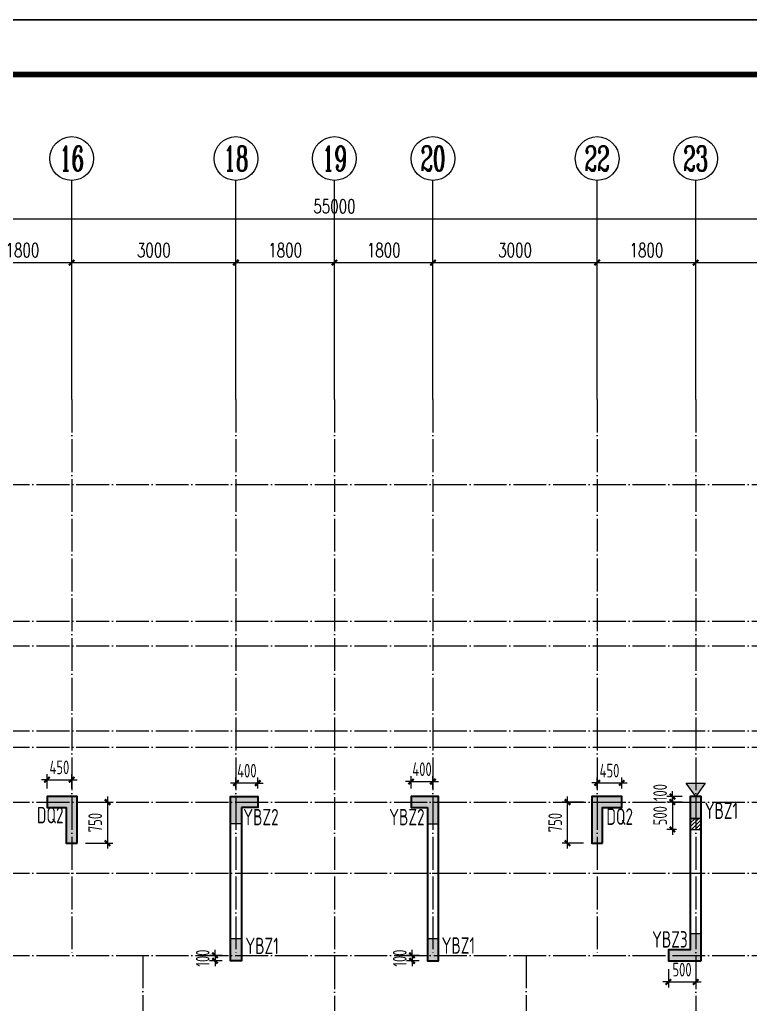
# Model space of a CAD drawing. Extents: x 393367 to 3005760, y 4998 to 826018.
# Drawn here: x 2373485 to 2386833, y 499984 to 517962 of the extents above; entities that cross this region are included whole.
import ezdxf
from ezdxf.enums import TextEntityAlignment as Align

# ---------------------------------------------------------------- set-up
doc = ezdxf.new("R2010")
doc.units = 0
doc.header["$LTSCALE"] = 1000
doc.linetypes.add('DOTE', pattern=[2.42, 2, -0.2, 0.02, -0.2])
doc.linetypes.add('H1墙柱虚线', pattern=[2.8, 2, -0.8])
doc.layers.get('0').update_dxf_attribs({"linetype": 'CONTINUOUS'})
doc.layers.get('Defpoints').update_dxf_attribs({"linetype": 'CONTINUOUS'})
for name, color, linetype in [('-TK', 7, 'CONTINUOUS'), ('AXIS', 3, 'CONTINUOUS'), ('AXIS_TEXT', 7, 'CONTINUOUS'), ('COLU_HATCH', 251, 'CONTINUOUS'), ('COLU_TH', 5, 'CONTINUOUS'), ('DIM', 3, 'CONTINUOUS'), ('DOTE', 8, 'DOTE'), ('S-WALL-WLINE2', 191, 'H1墙柱虚线'), ('S-砼墙', 150, 'CONTINUOUS'), ('TEXT', 7, 'CONTINUOUS'), ('WALL', 130, 'CONTINUOUS')]:
    doc.layers.add(name, color=color, linetype=linetype)
doc.layers.add('yichutu', color=7, linetype='CONTINUOUS', true_color=0xffffff, plot=False)
doc.styles.add('_TCH_AXIS', font='COMPLEX', dxfattribs={"bigfont": 'GBCBIG'})
doc.styles.add('_TCH_DIM_T3', font='SIMPLEX', dxfattribs={"width": 0.705882, "bigfont": 'GBCBIG'})
doc.styles.add('COMPLEX', font='COMPLEX')
doc.styles.add('TSSD_Rein', font='Tssdeng.shx', dxfattribs={"width": 0.7, "bigfont": 'hztxt.shx'})
doc.dimstyles.new('_TCH_ARCH&&100', dxfattribs={"dimtxt": 255, "dimasz": 100, "dimexe": 250, "dimexo": 300, "dimgap": 100, "dimtad": 1, "dimdec": 0, "dimzin": 0, "dimdsep": 46, "dimtxsty": '_TCH_DIM_T3', "dimblk": 'ARCHTICK', "dimcen": 0.09, "dimclrt": 7, "dimazin": 2, "dimtfac": 1, "dimtdec": 0, "dimtix": 1, "dimtmove": 2, "dimatfit": 3, "dimldrblk": 'ARCHTICK', "dimfxl": 1, "dimtolj": 1, "dimtzin": 0, "dimarcsym": 0})
doc.dimstyles.new('TSSD_100_100$0', dxfattribs={"dimtxt": 250, "dimasz": 100, "dimexe": 100, "dimexo": 250, "dimgap": 100, "dimtad": 1, "dimdec": 0, "dimzin": 0, "dimdsep": 46, "dimtxsty": 'TSSD_Rein', "dimblk": 'ARCHTICK', "dimcen": 0, "dimdle": 100, "dimclrt": 7, "dimadec": 0, "dimazin": 0, "dimtfac": 1, "dimtdec": 0, "dimtix": 1, "dimtmove": 2, "dimatfit": 3, "dimldrblk": '_tsdbk', "dimfxl": 1, "dimtolj": 1, "dimtzin": 0, "dimarcsym": 0})

# ---------------------------------------------------------------- blocks, each defined once
blk = doc.blocks.new('_ArchTick')
at = {"color": 0, "linetype": 'ByBlock', "const_width": 0.4}
blk.add_lwpolyline([(-0.5, -0.5), (0.5, 0.5)], dxfattribs=at)
blk = doc.blocks.new('*D71')
at = {"layer": 'AXIS', "color": 0, "lineweight": -2, "transparency": 16777216}
for p, q in [((2385835, 511327), (2385835, 513777)), ((2389035, 511327), (2389035, 513777)), ((2385835, 513527), (2389035, 513527))]:
    blk.add_line(p, q, dxfattribs=at)
at = {"layer": 'Defpoints', "color": 0, "transparency": 16777216}
for p in [(2389035, 513527), (2385835, 511027), (2389035, 511027)]:
    blk.add_point(p, dxfattribs=at)
at = {"layer": 'AXIS', "color": 0, "lineweight": -2, "transparency": 16777216, "xscale": 100, "yscale": 100, "zscale": 100, "rotation": 180}
blk.add_blockref('_ArchTick', (2385835, 513527), dxfattribs=at)
at = {"layer": 'AXIS', "color": 0, "lineweight": -2, "transparency": 16777216, "xscale": 100, "yscale": 100, "zscale": 100}
blk.add_blockref('_ArchTick', (2389035, 513527), dxfattribs=at)
at = {"layer": 'AXIS', "color": 7, "transparency": 16777216, "insert": (2387435, 513754), "char_height": 255, "attachment_point": 5, "style": '_TCH_DIM_T3'}
blk.add_mtext('\\A1;3200', dxfattribs=at)
blk = doc.blocks.new('*D72')
at = {"layer": 'AXIS', "color": 0, "lineweight": -2, "transparency": 16777216}
for p, q in [((2384035, 511327), (2384035, 513777)), ((2385835, 511327), (2385835, 513777)), ((2384035, 513527), (2385835, 513527))]:
    blk.add_line(p, q, dxfattribs=at)
at = {"layer": 'Defpoints', "color": 0, "transparency": 16777216}
for p in [(2385835, 513527), (2384035, 511027), (2385835, 511027)]:
    blk.add_point(p, dxfattribs=at)
at = {"layer": 'AXIS', "color": 0, "lineweight": -2, "transparency": 16777216, "xscale": 100, "yscale": 100, "zscale": 100, "rotation": 180}
blk.add_blockref('_ArchTick', (2384035, 513527), dxfattribs=at)
at = {"layer": 'AXIS', "color": 0, "lineweight": -2, "transparency": 16777216, "xscale": 100, "yscale": 100, "zscale": 100}
blk.add_blockref('_ArchTick', (2385835, 513527), dxfattribs=at)
at = {"layer": 'AXIS', "color": 7, "transparency": 16777216, "insert": (2384935, 513754), "char_height": 255, "attachment_point": 5, "style": '_TCH_DIM_T3'}
blk.add_mtext('\\A1;1800', dxfattribs=at)
blk = doc.blocks.new('*D73')
at = {"layer": 'AXIS', "color": 0, "lineweight": -2, "transparency": 16777216}
for p, q in [((2381035, 511327), (2381035, 513777)), ((2384035, 511327), (2384035, 513777)), ((2381035, 513527), (2384035, 513527))]:
    blk.add_line(p, q, dxfattribs=at)
at = {"layer": 'Defpoints', "color": 0, "transparency": 16777216}
for p in [(2384035, 513527), (2381035, 511027), (2384035, 511027)]:
    blk.add_point(p, dxfattribs=at)
at = {"layer": 'AXIS', "color": 0, "lineweight": -2, "transparency": 16777216, "xscale": 100, "yscale": 100, "zscale": 100, "rotation": 180}
blk.add_blockref('_ArchTick', (2381035, 513527), dxfattribs=at)
at = {"layer": 'AXIS', "color": 0, "lineweight": -2, "transparency": 16777216, "xscale": 100, "yscale": 100, "zscale": 100}
blk.add_blockref('_ArchTick', (2384035, 513527), dxfattribs=at)
at = {"layer": 'AXIS', "color": 7, "transparency": 16777216, "insert": (2382535, 513754), "char_height": 255, "attachment_point": 5, "style": '_TCH_DIM_T3'}
blk.add_mtext('\\A1;3000', dxfattribs=at)
blk = doc.blocks.new('*D74')
at = {"layer": 'AXIS', "color": 0, "lineweight": -2, "transparency": 16777216}
for p, q in [((2379235, 511327), (2379235, 513777)), ((2381035, 511327), (2381035, 513777)), ((2379235, 513527), (2381035, 513527))]:
    blk.add_line(p, q, dxfattribs=at)
at = {"layer": 'Defpoints', "color": 0, "transparency": 16777216}
for p in [(2381035, 513527), (2379235, 511027), (2381035, 511027)]:
    blk.add_point(p, dxfattribs=at)
at = {"layer": 'AXIS', "color": 0, "lineweight": -2, "transparency": 16777216, "xscale": 100, "yscale": 100, "zscale": 100, "rotation": 180}
blk.add_blockref('_ArchTick', (2379235, 513527), dxfattribs=at)
at = {"layer": 'AXIS', "color": 0, "lineweight": -2, "transparency": 16777216, "xscale": 100, "yscale": 100, "zscale": 100}
blk.add_blockref('_ArchTick', (2381035, 513527), dxfattribs=at)
at = {"layer": 'AXIS', "color": 7, "transparency": 16777216, "insert": (2380135, 513754), "char_height": 255, "attachment_point": 5, "style": '_TCH_DIM_T3'}
blk.add_mtext('\\A1;1800', dxfattribs=at)
blk = doc.blocks.new('*D118')
at = {"layer": 'AXIS', "color": 0, "lineweight": -2, "transparency": 16777216}
for p, q in [((2372635, 511327), (2372635, 513777)), ((2374435, 511327), (2374435, 513777)), ((2372635, 513527), (2374435, 513527))]:
    blk.add_line(p, q, dxfattribs=at)
at = {"layer": 'Defpoints', "color": 0, "transparency": 16777216}
for p in [(2374435, 513527), (2372635, 511027), (2374435, 511027)]:
    blk.add_point(p, dxfattribs=at)
at = {"layer": 'AXIS', "color": 0, "lineweight": -2, "transparency": 16777216, "xscale": 100, "yscale": 100, "zscale": 100, "rotation": 180}
blk.add_blockref('_ArchTick', (2372635, 513527), dxfattribs=at)
at = {"layer": 'AXIS', "color": 0, "lineweight": -2, "transparency": 16777216, "xscale": 100, "yscale": 100, "zscale": 100}
blk.add_blockref('_ArchTick', (2374435, 513527), dxfattribs=at)
at = {"layer": 'AXIS', "color": 7, "transparency": 16777216, "insert": (2373535, 513754), "char_height": 255, "attachment_point": 5, "style": '_TCH_DIM_T3'}
blk.add_mtext('\\A1;1800', dxfattribs=at)
blk = doc.blocks.new('*D119')
at = {"layer": 'AXIS', "color": 0, "lineweight": -2, "transparency": 16777216}
for p, q in [((2374435, 511327), (2374435, 513777)), ((2377435, 511327), (2377435, 513777)), ((2374435, 513527), (2377435, 513527))]:
    blk.add_line(p, q, dxfattribs=at)
at = {"layer": 'Defpoints', "color": 0, "transparency": 16777216}
for p in [(2377435, 513527), (2374435, 511027), (2377435, 511027)]:
    blk.add_point(p, dxfattribs=at)
at = {"layer": 'AXIS', "color": 0, "lineweight": -2, "transparency": 16777216, "xscale": 100, "yscale": 100, "zscale": 100, "rotation": 180}
blk.add_blockref('_ArchTick', (2374435, 513527), dxfattribs=at)
at = {"layer": 'AXIS', "color": 0, "lineweight": -2, "transparency": 16777216, "xscale": 100, "yscale": 100, "zscale": 100}
blk.add_blockref('_ArchTick', (2377435, 513527), dxfattribs=at)
at = {"layer": 'AXIS', "color": 7, "transparency": 16777216, "insert": (2375935, 513754), "char_height": 255, "attachment_point": 5, "style": '_TCH_DIM_T3'}
blk.add_mtext('\\A1;3000', dxfattribs=at)
blk = doc.blocks.new('*D120')
at = {"layer": 'AXIS', "color": 0, "lineweight": -2, "transparency": 16777216}
for p, q in [((2377435, 511327), (2377435, 513777)), ((2379235, 511327), (2379235, 513777)), ((2377435, 513527), (2379235, 513527))]:
    blk.add_line(p, q, dxfattribs=at)
at = {"layer": 'Defpoints', "color": 0, "transparency": 16777216}
for p in [(2379235, 513527), (2377435, 511027), (2379235, 511027)]:
    blk.add_point(p, dxfattribs=at)
at = {"layer": 'AXIS', "color": 0, "lineweight": -2, "transparency": 16777216, "xscale": 100, "yscale": 100, "zscale": 100, "rotation": 180}
blk.add_blockref('_ArchTick', (2377435, 513527), dxfattribs=at)
at = {"layer": 'AXIS', "color": 0, "lineweight": -2, "transparency": 16777216, "xscale": 100, "yscale": 100, "zscale": 100}
blk.add_blockref('_ArchTick', (2379235, 513527), dxfattribs=at)
at = {"layer": 'AXIS', "color": 7, "transparency": 16777216, "insert": (2378335, 513754), "char_height": 255, "attachment_point": 5, "style": '_TCH_DIM_T3'}
blk.add_mtext('\\A1;1800', dxfattribs=at)
blk = doc.blocks.new('*D121')
at = {"layer": 'AXIS', "color": 0, "lineweight": -2, "transparency": 16777216}
for p, q in [((2351735, 511327), (2351735, 514577)), ((2406735, 511327), (2406735, 514577)), ((2351735, 514327), (2406735, 514327))]:
    blk.add_line(p, q, dxfattribs=at)
at = {"layer": 'Defpoints', "color": 0, "transparency": 16777216}
for p in [(2406735, 514327), (2351735, 511027), (2406735, 511027)]:
    blk.add_point(p, dxfattribs=at)
at = {"layer": 'AXIS', "color": 0, "lineweight": -2, "transparency": 16777216, "xscale": 100, "yscale": 100, "zscale": 100, "rotation": 180}
blk.add_blockref('_ArchTick', (2351735, 514327), dxfattribs=at)
at = {"layer": 'AXIS', "color": 0, "lineweight": -2, "transparency": 16777216, "xscale": 100, "yscale": 100, "zscale": 100}
blk.add_blockref('_ArchTick', (2406735, 514327), dxfattribs=at)
at = {"layer": 'AXIS', "color": 7, "transparency": 16777216, "insert": (2379235, 514554), "char_height": 255, "attachment_point": 5, "style": '_TCH_DIM_T3'}
blk.add_mtext('\\A1;55000', dxfattribs=at)
blk = doc.blocks.new('_axiso')
blk.add_circle((0, 0), 0.5)
at = {"layer": 'AXIS_TEXT', "style": 'COMPLEX', "width": 1.041667}
blk.add_attdef('A', text='', height=0.56, dxfattribs=at).set_placement((-0.25, -0.28), (0.25, -0.28), align=Align.FIT)
blk = doc.blocks.new('*D177')
at = {"layer": 'Defpoints', "color": 0, "transparency": 16777216}
for p in [(2380653, 500777), (2381035, 500877), (2381035, 500777)]:
    blk.add_point(p, dxfattribs=at)
at = {"layer": 'DIM', "color": 0, "lineweight": -2, "transparency": 16777216}
for p, q in [((2380653, 500877), (2380653, 500977)), ((2380785, 500877), (2380553, 500877)), ((2380785, 500777), (2380553, 500777)), ((2380653, 500877), (2380653, 500777)), ((2380653, 500777), (2380653, 500677))]:
    blk.add_line(p, q, dxfattribs=at)
at = {"layer": 'DIM', "color": 0, "lineweight": -2, "transparency": 16777216, "xscale": 100, "yscale": 100, "zscale": 100}
for p, rotation in [((2380653, 500877), 270), ((2380653, 500777), 90)]:
    blk.add_blockref('_ArchTick', p, dxfattribs=dict(at, rotation=rotation))
at = {"layer": 'DIM', "color": 7, "transparency": 16777216, "insert": (2380428, 500827), "char_height": 250, "attachment_point": 5, "rotation": 90, "style": 'TSSD_Rein'}
blk.add_mtext('\\A1;100', dxfattribs=at)
blk = doc.blocks.new('_tsdbk')
blk.add_line((-1, 0), (0, 0))
at = {"const_width": 0.5}
blk.add_lwpolyline([(-0.7, -0.7), (0.7, 0.7)], dxfattribs=at)
blk = doc.blocks.new('*D178')
at = {"layer": 'Defpoints', "color": 0, "transparency": 16777216}
for p in [(2377053, 500777), (2377435, 500877), (2377435, 500777)]:
    blk.add_point(p, dxfattribs=at)
at = {"layer": 'DIM', "color": 0, "lineweight": -2, "transparency": 16777216}
for p, q in [((2377053, 500877), (2377053, 500977)), ((2377185, 500877), (2376953, 500877)), ((2377185, 500777), (2376953, 500777)), ((2377053, 500877), (2377053, 500777)), ((2377053, 500777), (2377053, 500677))]:
    blk.add_line(p, q, dxfattribs=at)
at = {"layer": 'DIM', "color": 0, "lineweight": -2, "transparency": 16777216, "xscale": 100, "yscale": 100, "zscale": 100}
for p, rotation in [((2377053, 500877), 270), ((2377053, 500777), 90)]:
    blk.add_blockref('_ArchTick', p, dxfattribs=dict(at, rotation=rotation))
at = {"layer": 'DIM', "color": 7, "transparency": 16777216, "insert": (2376828, 500827), "char_height": 250, "attachment_point": 5, "rotation": 90, "style": 'TSSD_Rein'}
blk.add_mtext('\\A1;100', dxfattribs=at)
blk = doc.blocks.new('*D179')
at = {"layer": 'Defpoints', "color": 0, "transparency": 16777216}
for p in [(2377435, 504024), (2377435, 503677), (2377835, 503677)]:
    blk.add_point(p, dxfattribs=at)
at = {"layer": 'DIM', "color": 0, "lineweight": -2, "transparency": 16777216}
for p, q in [((2377435, 503927), (2377435, 504124)), ((2377835, 503927), (2377835, 504124)), ((2377435, 504024), (2377335, 504024)), ((2377835, 504024), (2377435, 504024)), ((2377835, 504024), (2377935, 504024))]:
    blk.add_line(p, q, dxfattribs=at)
at = {"layer": 'DIM', "color": 0, "lineweight": -2, "transparency": 16777216, "xscale": 100, "yscale": 100, "zscale": 100}
blk.add_blockref('_ArchTick', (2377435, 504024), dxfattribs=at)
at = {"layer": 'DIM', "color": 0, "lineweight": -2, "transparency": 16777216, "xscale": 100, "yscale": 100, "zscale": 100, "rotation": 180}
blk.add_blockref('_ArchTick', (2377835, 504024), dxfattribs=at)
at = {"layer": 'DIM', "color": 7, "transparency": 16777216, "insert": (2377635, 504249), "char_height": 250, "attachment_point": 5, "style": 'TSSD_Rein'}
blk.add_mtext('\\A1;400', dxfattribs=at)
blk = doc.blocks.new('*D180')
at = {"layer": 'Defpoints', "color": 0, "transparency": 16777216}
for p in [(2381035, 504051), (2380635, 503677), (2381035, 503677)]:
    blk.add_point(p, dxfattribs=at)
at = {"layer": 'DIM', "color": 0, "lineweight": -2, "transparency": 16777216}
for p, q in [((2380635, 503927), (2380635, 504151)), ((2381035, 503927), (2381035, 504151)), ((2380635, 504051), (2380535, 504051)), ((2380635, 504051), (2381035, 504051)), ((2381035, 504051), (2381135, 504051))]:
    blk.add_line(p, q, dxfattribs=at)
at = {"layer": 'DIM', "color": 0, "lineweight": -2, "transparency": 16777216, "xscale": 100, "yscale": 100, "zscale": 100}
blk.add_blockref('_ArchTick', (2380635, 504051), dxfattribs=at)
at = {"layer": 'DIM', "color": 0, "lineweight": -2, "transparency": 16777216, "xscale": 100, "yscale": 100, "zscale": 100, "rotation": 180}
blk.add_blockref('_ArchTick', (2381035, 504051), dxfattribs=at)
at = {"layer": 'DIM', "color": 7, "transparency": 16777216, "insert": (2380835, 504276), "char_height": 250, "attachment_point": 5, "style": 'TSSD_Rein'}
blk.add_mtext('\\A1;400', dxfattribs=at)
blk = doc.blocks.new('*D183')
at = {"layer": 'Defpoints', "color": 0, "transparency": 16777216}
for p in [(2374435, 504085), (2373985, 503677), (2374435, 503677)]:
    blk.add_point(p, dxfattribs=at)
at = {"layer": 'DIM', "color": 0, "lineweight": -2, "transparency": 16777216}
for p, q in [((2373985, 503927), (2373985, 504185)), ((2374435, 503927), (2374435, 504185)), ((2373985, 504085), (2373885, 504085)), ((2373985, 504085), (2374435, 504085)), ((2374435, 504085), (2374535, 504085))]:
    blk.add_line(p, q, dxfattribs=at)
at = {"layer": 'DIM', "color": 0, "lineweight": -2, "transparency": 16777216, "xscale": 100, "yscale": 100, "zscale": 100}
blk.add_blockref('_ArchTick', (2373985, 504085), dxfattribs=at)
at = {"layer": 'DIM', "color": 0, "lineweight": -2, "transparency": 16777216, "xscale": 100, "yscale": 100, "zscale": 100, "rotation": 180}
blk.add_blockref('_ArchTick', (2374435, 504085), dxfattribs=at)
at = {"layer": 'DIM', "color": 7, "transparency": 16777216, "insert": (2374210, 504310), "char_height": 250, "attachment_point": 5, "style": 'TSSD_Rein'}
blk.add_mtext('\\A1;450', dxfattribs=at)
blk = doc.blocks.new('*D184')
at = {"layer": 'Defpoints', "color": 0, "transparency": 16777216}
for p in [(2374435, 503677), (2374435, 502927), (2375089, 502927)]:
    blk.add_point(p, dxfattribs=at)
at = {"layer": 'DIM', "color": 0, "lineweight": -2, "transparency": 16777216}
for p, q in [((2375089, 503777), (2375089, 502827)), ((2374685, 503677), (2375189, 503677)), ((2374685, 502927), (2375189, 502927))]:
    blk.add_line(p, q, dxfattribs=at)
at = {"layer": 'DIM', "color": 0, "lineweight": -2, "transparency": 16777216, "xscale": 100, "yscale": 100, "zscale": 100}
for p, rotation in [((2375089, 503677), 90), ((2375089, 502927), 270)]:
    blk.add_blockref('_ArchTick', p, dxfattribs=dict(at, rotation=rotation))
at = {"layer": 'DIM', "color": 7, "transparency": 16777216, "insert": (2374864, 503302), "char_height": 250, "attachment_point": 5, "rotation": 90, "style": 'TSSD_Rein'}
blk.add_mtext('\\A1;750', dxfattribs=at)
blk = doc.blocks.new('*D223')
at = {"layer": 'Defpoints', "color": 0, "transparency": 16777216}
for p in [(2385335, 500877), (2385835, 500877), (2385835, 500392)]:
    blk.add_point(p, dxfattribs=at)
at = {"layer": 'DIM', "color": 0, "lineweight": -2, "transparency": 16777216}
for p, q in [((2385335, 500627), (2385335, 500292)), ((2385835, 500627), (2385835, 500292)), ((2385335, 500392), (2385235, 500392)), ((2385335, 500392), (2385835, 500392)), ((2385835, 500392), (2385935, 500392))]:
    blk.add_line(p, q, dxfattribs=at)
at = {"layer": 'DIM', "color": 0, "lineweight": -2, "transparency": 16777216, "xscale": 100, "yscale": 100, "zscale": 100}
blk.add_blockref('_ArchTick', (2385335, 500392), dxfattribs=at)
at = {"layer": 'DIM', "color": 0, "lineweight": -2, "transparency": 16777216, "xscale": 100, "yscale": 100, "zscale": 100, "rotation": 180}
blk.add_blockref('_ArchTick', (2385835, 500392), dxfattribs=at)
at = {"layer": 'DIM', "color": 7, "transparency": 16777216, "insert": (2385585, 500617), "char_height": 250, "attachment_point": 5, "style": 'TSSD_Rein'}
blk.add_mtext('\\A1;500', dxfattribs=at)
blk = doc.blocks.new('*D224')
at = {"layer": 'Defpoints', "color": 0, "transparency": 16777216}
for p in [(2383493, 503677), (2384035, 503677), (2384035, 502927)]:
    blk.add_point(p, dxfattribs=at)
at = {"layer": 'DIM', "color": 0, "lineweight": -2, "transparency": 16777216}
for p, q in [((2383493, 502827), (2383493, 503777)), ((2383785, 503677), (2383393, 503677)), ((2383785, 502927), (2383393, 502927))]:
    blk.add_line(p, q, dxfattribs=at)
at = {"layer": 'DIM', "color": 0, "lineweight": -2, "transparency": 16777216, "xscale": 100, "yscale": 100, "zscale": 100}
for p, rotation in [((2383493, 503677), 90), ((2383493, 502927), 270)]:
    blk.add_blockref('_ArchTick', p, dxfattribs=dict(at, rotation=rotation))
at = {"layer": 'DIM', "color": 7, "transparency": 16777216, "insert": (2383268, 503302), "char_height": 250, "attachment_point": 5, "rotation": 90, "style": 'TSSD_Rein'}
blk.add_mtext('\\A1;750', dxfattribs=at)
blk = doc.blocks.new('*D225')
at = {"layer": 'Defpoints', "color": 0, "transparency": 16777216}
for p in [(2384485, 504025), (2384035, 503677), (2384485, 503677)]:
    blk.add_point(p, dxfattribs=at)
at = {"layer": 'DIM', "color": 0, "lineweight": -2, "transparency": 16777216}
for p, q in [((2384035, 503927), (2384035, 504125)), ((2384485, 503927), (2384485, 504125)), ((2384035, 504025), (2383935, 504025)), ((2384035, 504025), (2384485, 504025)), ((2384485, 504025), (2384585, 504025))]:
    blk.add_line(p, q, dxfattribs=at)
at = {"layer": 'DIM', "color": 0, "lineweight": -2, "transparency": 16777216, "xscale": 100, "yscale": 100, "zscale": 100}
blk.add_blockref('_ArchTick', (2384035, 504025), dxfattribs=at)
at = {"layer": 'DIM', "color": 0, "lineweight": -2, "transparency": 16777216, "xscale": 100, "yscale": 100, "zscale": 100, "rotation": 180}
blk.add_blockref('_ArchTick', (2384485, 504025), dxfattribs=at)
at = {"layer": 'DIM', "color": 7, "transparency": 16777216, "insert": (2384260, 504250), "char_height": 250, "attachment_point": 5, "style": 'TSSD_Rein'}
blk.add_mtext('\\A1;450', dxfattribs=at)
blk = doc.blocks.new('A1')
blk.add_lwpolyline([(0, 59400), (0, 0), (84100, 0), (84100, 59400)], close=True)
at = {"const_width": 100}
blk.add_lwpolyline([(2500, 58400), (2500, 1000), (83100, 1000), (83100, 58400)], close=True, dxfattribs=at)
blk = doc.blocks.new('*D3644')
at = {"layer": 'Defpoints', "color": 0}
for p in [(2385835, 503777), (2385410, 503677), (2385835, 503677)]:
    blk.add_point(p, dxfattribs=at)
at = {"layer": 'DIM', "color": 0, "lineweight": -2}
for p, q in [((2385585, 503777), (2385310, 503777)), ((2385410, 503777), (2385410, 503877)), ((2385410, 503777), (2385410, 503677)), ((2385585, 503677), (2385310, 503677)), ((2385410, 503677), (2385410, 503577))]:
    blk.add_line(p, q, dxfattribs=at)
at = {"layer": 'DIM', "color": 0, "lineweight": -2, "xscale": 100, "yscale": 100, "zscale": 100}
for p, rotation in [((2385410, 503777), 270), ((2385410, 503677), 90)]:
    blk.add_blockref('_ArchTick', p, dxfattribs=dict(at, rotation=rotation))
at = {"layer": 'DIM', "color": 7, "insert": (2385185, 503850), "char_height": 250, "attachment_point": 5, "rotation": 90, "style": 'TSSD_Rein'}
blk.add_mtext('\\A1;100', dxfattribs=at)
blk = doc.blocks.new('*D3643')
at = {"layer": 'Defpoints', "color": 0}
for p in [(2385735, 503677), (2385410, 503177), (2385735, 503177)]:
    blk.add_point(p, dxfattribs=at)
at = {"layer": 'DIM', "color": 0, "lineweight": -2}
for p, q in [((2385410, 503677), (2385410, 503777)), ((2385485, 503677), (2385310, 503677)), ((2385410, 503677), (2385410, 503177)), ((2385485, 503177), (2385310, 503177)), ((2385410, 503177), (2385410, 503077))]:
    blk.add_line(p, q, dxfattribs=at)
at = {"layer": 'DIM', "color": 0, "lineweight": -2, "xscale": 100, "yscale": 100, "zscale": 100}
for p, rotation in [((2385410, 503677), 270), ((2385410, 503177), 90)]:
    blk.add_blockref('_ArchTick', p, dxfattribs=dict(at, rotation=rotation))
at = {"layer": 'DIM', "color": 7, "insert": (2385185, 503427), "char_height": 250, "attachment_point": 5, "rotation": 90, "style": 'TSSD_Rein'}
blk.add_mtext('\\A1;500', dxfattribs=at)
blk = doc.blocks.new('yct-841-594-84100-59400-100-1000')
at = {"layer": 'yichutu', "color": 7, "true_color": 0xffffff}
blk.add_lwpolyline([(0, 0), (0, 59400), (84100, 59400), (84100, 0)], close=True, dxfattribs=at)

msp = doc.modelspace()

# ---------------------------------------------------------------- hatches: boundary and pattern name
at = {"layer": 'COLU_HATCH'}
for points in [[(2374334.95653, 503576.98994), (2373984.95653, 503576.98994), (2373984.95653, 503776.98994), (2374534.95653, 503776.98994), (2374534.95653, 502926.98934), (2374334.95653, 502926.98934)], [(2377534.95428, 503576.98994), (2377534.95428, 503276.98994), (2377334.95428, 503276.98994), (2377334.95428, 503776.98994), (2377834.8576, 503776.98994), (2377834.8576, 503576.98994)], [(2380934.56442, 503576.98994), (2380934.56442, 503276.98994), (2381134.56442, 503276.98994), (2381134.56442, 503776.98994), (2380634.66109, 503776.98994), (2380634.66109, 503576.98994)], [(2384134.94843, 503576.98994), (2384134.94843, 502926.98934), (2383934.94843, 502926.98934), (2383934.94843, 503776.98994), (2384484.94842, 503776.98994), (2384484.94842, 503576.98994)], [(2385935.04919, 503376.98994), (2385935.04919, 503776.98994), (2385735.04919, 503776.98994), (2385735.04919, 503376.98994)], [(2385735.04919, 500976.91346), (2385735.04919, 501276.91346), (2385935.04919, 501276.91346), (2385935.04919, 500776.91346), (2385335.04474, 500776.91346), (2385335.04474, 500976.91346)], [(2377534.95428, 501176.91346), (2377334.95428, 501176.91346), (2377334.95428, 500776.91346), (2377534.95428, 500776.91346)], [(2381134.56441, 501176.91346), (2380934.56441, 501176.91346), (2380934.56441, 500776.91346), (2381134.56441, 500776.91346)]]:
    msp.add_hatch(color=256, dxfattribs=at).paths.add_polyline_path(points)
h = msp.add_hatch(dxfattribs=at)
h.set_pattern_fill('ANSI31', color=256, scale=15, style=0)
h.set_pattern_definition([(45, (13200.193, -69400), (-33.6759605, 33.6759605), [])])
h.paths.add_polyline_path([(2385935.04919, 503176.98994), (2385935.04919, 503376.98994), (2385735.04919, 503376.98994), (2385735.04919, 503176.98994)])
at = {"layer": 'S-WALL-WLINE2'}
msp.add_hatch(color=256, dxfattribs=at).paths.add_polyline_path([(2386010.04919, 504020.65979), (2385835.04919, 503776.98994), (2385660.04919, 504020.65979)])

# ---------------------------------------------------------------- linework, layer by layer
at = {"layer": 'AXIS'}
for p, q in [((2374434.75935, 511026.98994), (2374434.75935, 515026.98994)), ((2377434.75935, 511026.98994), (2377434.75935, 515026.98994)), ((2379234.75935, 511026.98994), (2379234.75935, 515026.98994)), ((2381034.75935, 511026.98994), (2381034.75935, 515026.98994)), ((2384034.75935, 511026.98994), (2384034.75935, 515026.98994)), ((2385834.75935, 511026.98994), (2385834.75935, 515026.98994))]:
    msp.add_line(p, q, dxfattribs=at)
at = {"layer": 'COLU_TH'}
for points in [[(2374334.95653, 503576.98994), (2373984.95653, 503576.98994), (2373984.95653, 503776.98994), (2374534.95653, 503776.98994), (2374534.95653, 502926.98934), (2374334.95653, 502926.98934)], [(2377534.95428, 503576.98994), (2377534.95428, 503276.98994), (2377334.95428, 503276.98994), (2377334.95428, 503776.98994), (2377834.8576, 503776.98994), (2377834.8576, 503576.98994)], [(2380934.56442, 503576.98994), (2380934.56442, 503276.98994), (2381134.56442, 503276.98994), (2381134.56442, 503776.98994), (2380634.66109, 503776.98994), (2380634.66109, 503576.98994)], [(2384134.94843, 503576.98994), (2384134.94843, 502926.98934), (2383934.94843, 502926.98934), (2383934.94843, 503776.98994), (2384484.94842, 503776.98994), (2384484.94842, 503576.98994)], [(2385935.04919, 503376.98994), (2385935.04919, 503776.98994), (2385735.04919, 503776.98994), (2385735.04919, 503376.98994)], [(2385935.04919, 503176.98994), (2385935.04919, 503376.98994), (2385735.04919, 503376.98994), (2385735.04919, 503176.98994)], [(2385735.04919, 500976.91346), (2385735.04919, 501276.91346), (2385935.04919, 501276.91346), (2385935.04919, 500776.91346), (2385335.04474, 500776.91346), (2385335.04474, 500976.91346)], [(2377534.95428, 501176.91346), (2377334.95428, 501176.91346), (2377334.95428, 500776.91346), (2377534.95428, 500776.91346)], [(2381134.56441, 501176.91346), (2380934.56441, 501176.91346), (2380934.56441, 500776.91346), (2381134.56441, 500776.91346)]]:
    msp.add_lwpolyline(points, close=True, dxfattribs=at)
at = {"layer": 'DOTE', "linetype": 'DOTE', "ltscale": 0.3}
for p, q in [((2374434.75935, 511026.98994), (2374434.75935, 500876.98994)), ((2377434.75935, 511026.98994), (2377434.75935, 500876.98994)), ((2379234.75935, 511026.98994), (2379234.75935, 492476.98994)), ((2381034.75935, 511026.98994), (2381034.75935, 500876.98994)), ((2384034.75935, 511026.98994), (2384034.75935, 500876.98994)), ((2385834.75935, 511026.98994), (2385834.75935, 492476.98994)), ((2349834.75935, 509476.98994), (2408634.75935, 509476.98994)), ((2349834.75935, 506976.98994), (2408634.75935, 506976.98994)), ((2349834.75935, 506526.98994), (2408634.75935, 506526.98994)), ((2349834.75935, 504976.98994), (2408634.75935, 504976.98994)), ((2349834.75935, 504676.98994), (2408634.75935, 504676.98994)), ((2349834.75935, 503676.98994), (2408634.75935, 503676.98994)), ((2349834.75935, 502376.98994), (2408634.75935, 502376.98994)), ((2349834.75935, 500876.98994), (2408634.75935, 500876.98994)), ((2375734.75935, 500876.98994), (2375734.75935, 492476.98994)), ((2382734.75935, 500876.98994), (2382734.75935, 492476.98994))]:
    msp.add_line(p, q, dxfattribs=at)
at = {"layer": 'S-砼墙', "color": 150, "lineweight": 35}
for points in [[(2374534.95653, 502926.98934), (2374534.95653, 503776.98994), (2373984.95653, 503776.98994), (2373984.95653, 503576.98994), (2374334.95653, 503576.98994), (2374334.95653, 502926.98934)], [(2377534.95428, 503576.98994), (2377534.95428, 500776.91346), (2377334.95428, 500776.91346), (2377334.95428, 503776.98994), (2377834.8576, 503776.98994), (2377834.8576, 503576.98994)], [(2380934.56442, 503576.98994), (2380934.56441, 500776.91346), (2381134.56441, 500776.91346), (2381134.56442, 503776.98994), (2380634.66109, 503776.98994), (2380634.66109, 503576.98994)], [(2384134.94843, 502926.98934), (2384134.94843, 503576.98994), (2384484.94842, 503576.98994), (2384484.94842, 503776.98994), (2383934.94843, 503776.98994), (2383934.94843, 502926.98934)], [(2385935.04919, 500776.91346), (2385935.04919, 503776.98994), (2385735.04919, 503776.98994), (2385735.04919, 500976.91346), (2385335.04474, 500976.91346), (2385335.04474, 500776.91346)]]:
    msp.add_lwpolyline(points, close=True, dxfattribs=at)
at = {"layer": 'WALL', "color": 0, "linetype": 'ByBlock'}
msp.add_lwpolyline([(2386010.04919, 504020.65979), (2385835.04919, 503776.98994), (2385660.04919, 504020.65979), (2386010.04919, 504020.65979)], close=True, dxfattribs=at)

# ---------------------------------------------------------------- block references
at = {"layer": '-TK'}
msp.add_blockref('A1', (2339893.38356, 458562.12225), dxfattribs=at)
at = {"layer": 'AXIS'}
ref = msp.add_blockref('_axiso', (2374434.75935, 515426.98994), dxfattribs=dict(at, xscale=800, yscale=800, zscale=800))
ref.add_attrib('A', '16', dxfattribs={"layer": 'AXIS_TEXT', "height": 452.54834, "style": '_TCH_AXIS', "width": 0.724138}).set_placement((2374208.48518, 515200.71577), (2374661.03352, 515200.71577), align=Align.FIT)
ref = msp.add_blockref('_axiso', (2377434.75935, 515426.98994), dxfattribs=dict(at, xscale=800, yscale=800, zscale=800))
ref.add_attrib('A', '18', dxfattribs={"layer": 'AXIS_TEXT', "height": 452.54834, "style": '_TCH_AXIS', "width": 0.724138}).set_placement((2377208.48518, 515200.71577), (2377661.03352, 515200.71577), align=Align.FIT)
ref = msp.add_blockref('_axiso', (2379234.75935, 515426.98994), dxfattribs=dict(at, xscale=800, yscale=800, zscale=800))
ref.add_attrib('A', '19', dxfattribs={"layer": 'AXIS_TEXT', "height": 452.54834, "style": '_TCH_AXIS', "width": 0.724138}).set_placement((2379008.48518, 515200.71577), (2379461.03352, 515200.71577), align=Align.FIT)
ref = msp.add_blockref('_axiso', (2381034.75935, 515426.98994), dxfattribs=dict(at, xscale=800, yscale=800, zscale=800))
ref.add_attrib('A', '20', dxfattribs={"layer": 'AXIS_TEXT', "height": 452.54834, "style": '_TCH_AXIS', "width": 0.617647}).set_placement((2380808.48518, 515200.71577), (2381261.03352, 515200.71577), align=Align.FIT)
ref = msp.add_blockref('_axiso', (2384034.75935, 515426.98994), dxfattribs=dict(at, xscale=800, yscale=800, zscale=800))
ref.add_attrib('A', '22', dxfattribs={"layer": 'AXIS_TEXT', "height": 452.54834, "style": '_TCH_AXIS', "width": 0.617647}).set_placement((2383808.48518, 515200.71577), (2384261.03352, 515200.71577), align=Align.FIT)
ref = msp.add_blockref('_axiso', (2385834.75935, 515426.98994), dxfattribs=dict(at, xscale=800, yscale=800, zscale=800))
ref.add_attrib('A', '23', dxfattribs={"layer": 'AXIS_TEXT', "height": 452.54834, "style": '_TCH_AXIS', "width": 0.617647}).set_placement((2385608.48518, 515200.71577), (2386061.03352, 515200.71577), align=Align.FIT)
at = {"layer": 'yichutu'}
msp.add_blockref('yct-841-594-84100-59400-100-1000', (2339893.38356, 458562.12225), dxfattribs=at)

# ---------------------------------------------------------------- texts
at = {"layer": 'TEXT', "color": 230, "style": 'TSSD_Rein', "width": 0.7}
for p in [(2373800.19006, 503287.89049), (2384204.90534, 503260.58023)]:
    msp.add_text('DQ2', height=300, dxfattribs=at).set_placement(p)
at = {"layer": 'TEXT', "color": 30, "style": 'TSSD_Rein', "width": 0.7}
for s, p in [('YBZ1', (2385999.40328, 503368.11721)), ('YBZ2', (2377569.31827, 503251.88532)), ('YBZ2', (2380235.11581, 503251.88532)), ('YBZ3', (2385037.95692, 501018.64753)), ('YBZ1', (2377607.9844, 500899.69778)), ('YBZ1', (2381192.54217, 500907.40344))]:
    msp.add_text(s, height=300, dxfattribs=at).set_placement(p)

# ---------------------------------------------------------------- dimensions: what is measured, and where the dimension line sits
at = {"layer": 'AXIS'}
for p1, p2, distance, picture, middle in [((2351734.75935, 511026.98994), (2406734.75935, 511026.98994), 3300, '*D121', (2379234.75935, 514554.48994)), ((2372634.75935, 511026.98994), (2374434.75935, 511026.98994), 2500, '*D118', (2373534.75935, 513754.48994)), ((2374434.75935, 511026.98994), (2377434.75935, 511026.98994), 2500, '*D119', (2375934.75935, 513754.48994)), ((2377434.75935, 511026.98994), (2379234.75935, 511026.98994), 2500, '*D120', (2378334.75935, 513754.48994)), ((2379234.75935, 511026.98994), (2381034.75935, 511026.98994), 2500, '*D74', (2380134.75935, 513754.48994)), ((2381034.75935, 511026.98994), (2384034.75935, 511026.98994), 2500, '*D73', (2382534.75935, 513754.48994)), ((2384034.75935, 511026.98994), (2385834.75935, 511026.98994), 2500, '*D72', (2384934.75935, 513754.48994)), ((2385834.75935, 511026.98994), (2389034.75935, 511026.98994), 2500, '*D71', (2387434.75935, 513754.48994))]:
    dim = msp.add_aligned_dim(p1=p1, p2=p2, distance=distance, dimstyle='_TCH_ARCH&&100', dxfattribs=at)
    dim.commit()
    dim.dimension.update_dxf_attribs({"geometry": picture, "text_midpoint": middle})
at = {"layer": 'DIM'}
for base, p1, p2, picture, middle in [((2374434.75935, 504085.4031), (2373984.95653, 503676.98994), (2374434.75935, 503676.98994), '*D183', (2374209.85794, 504310.4031)), ((2377434.75935, 504023.73127), (2377834.8576, 503676.98994), (2377434.75935, 503676.98994), '*D179', (2377634.80848, 504248.73127)), ((2381034.75935, 504051.03977), (2380634.66109, 503676.98994), (2381034.75935, 503676.98994), '*D180', (2380834.71022, 504276.03977)), ((2384484.95216, 504024.8332), (2384034.95283, 503676.94313), (2384484.95216, 503676.94313), '*D225', (2384259.95249, 504249.8332)), ((2385834.95283, 500391.97495), (2385335.04853, 500876.94313), (2385834.95283, 500876.94313), '*D223', (2385585.00068, 500616.97495))]:
    dim = msp.add_linear_dim(base=base, p1=p1, p2=p2, dimstyle='TSSD_100_100$0', dxfattribs=at)
    dim.commit()
    dim.dimension.update_dxf_attribs({"geometry": picture, "text_midpoint": middle})
dim = msp.add_linear_dim(base=(2385410.0892, 503677.39352), p1=(2385834.66026, 503777.39352), p2=(2385834.66026, 503677.39352), angle=90, dimstyle='TSSD_100_100$0', dxfattribs=at)
dim.commit()
dim.dimension.update_dxf_attribs({"geometry": '*D3644', "text_midpoint": (2385185.0892, 503849.8312), "dimtype": 160})
for base, p1, p2, picture, middle in [((2375088.51903, 502926.98934), (2374434.95653, 503676.98994), (2374434.95653, 502926.98934), '*D184', (2374863.51903, 503301.98964)), ((2383493.35949, 503676.94313), (2384034.95283, 502926.94253), (2384034.95283, 503676.94313), '*D224', (2383268.35949, 503301.94283)), ((2385410.0892, 503177.39352), (2385734.75935, 503677.39352), (2385734.75935, 503177.39352), '*D3643', (2385185.0892, 503427.39352)), ((2377052.94653, 500776.91346), (2377434.95428, 500876.98994), (2377434.95428, 500776.91346), '*D178', (2376827.94653, 500826.9517)), ((2380652.75159, 500776.91346), (2381034.75935, 500876.98994), (2381034.75935, 500776.91346), '*D177', (2380427.75159, 500826.9517))]:
    dim = msp.add_linear_dim(base=base, p1=p1, p2=p2, angle=90, dimstyle='TSSD_100_100$0', dxfattribs=at)
    dim.commit()
    dim.dimension.update_dxf_attribs({"geometry": picture, "text_midpoint": middle})

doc.saveas('drawing.dxf')
